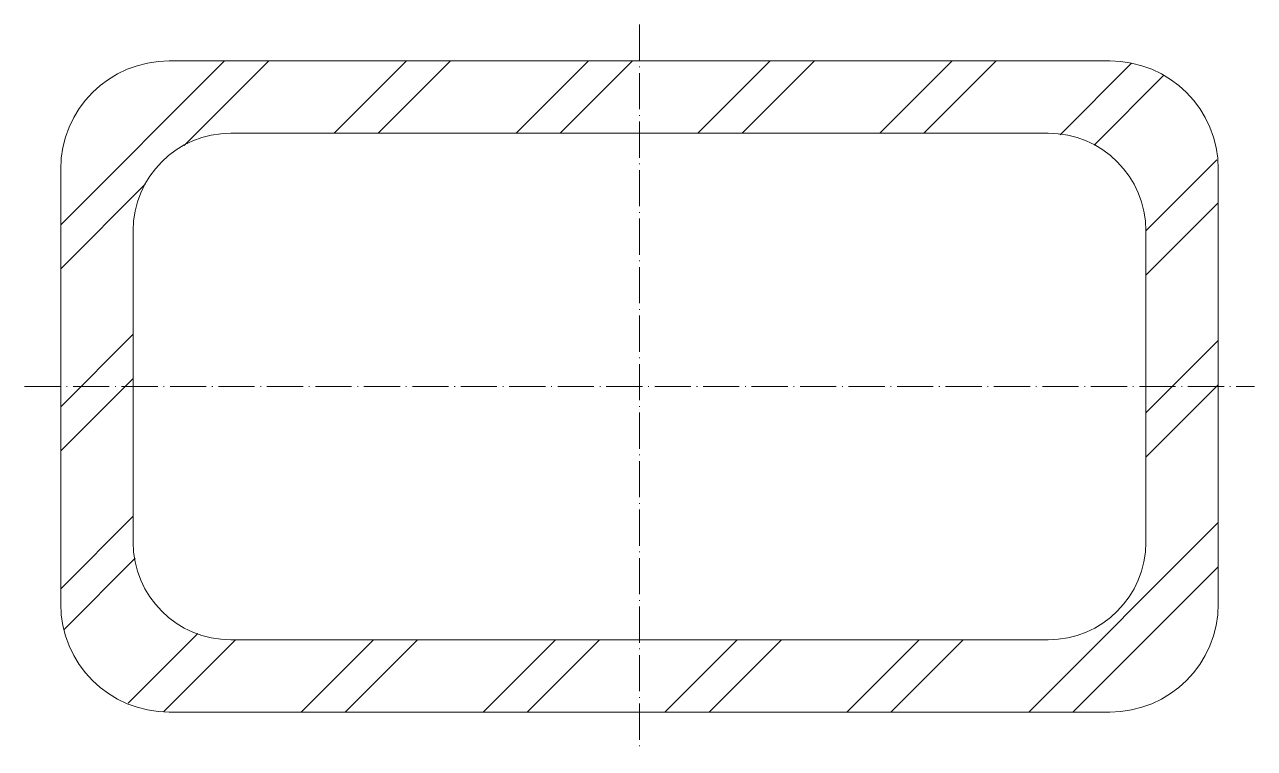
# Model space of a CAD drawing. Header units: metres. Extents: x -85 to 85, y -50 to 50.
import ezdxf

# ---------------------------------------------------------------- set-up
doc = ezdxf.new("R2010")
doc.units = ezdxf.units.M
doc.linetypes.add('MV_hartlijn_staal', pattern=[6.6, 5, -0.8, 0, -0.8])
doc.layers.add('A-DETL-GENF', color=92, linetype='Continuous', lineweight=18)

# ---------------------------------------------------------------- blocks, each defined once
blk = doc.blocks.new('28 Staalprofielen- koker RHS-2d - K160_90_10-5067784-00_0 Basismaterialen')
at = {"layer": 'A-DETL-GENF', "lineweight": 13}
h = blk.add_hatch(dxfattribs=at)
h.set_pattern_fill('FP_338', color=256, style=0, pattern_type=2)
h.set_pattern_definition([(225, (-3820.222, -4050.843), (12.57236, -12.57236), []), (225, (-3820.222, -4069.893), (12.57236, -12.57236), [])])
h.paths.add_polyline_path([(-65, 45), (-68.88, 44.49), (-72.5, 42.99), (-75.61, 40.61), (-77.99, 37.5), (-79.49, 33.88), (-80, 30), (-80, -30), (-79.49, -33.88), (-77.99, -37.5), (-75.61, -40.61), (-72.5, -42.99), (-68.88, -44.49), (-65, -45), (65, -45), (68.88, -44.49), (72.5, -42.99), (75.61, -40.61), (77.99, -37.5), (79.49, -33.88), (80, -30), (80, 30), (79.49, 33.88), (77.99, 37.5), (75.61, 40.61), (72.5, 42.99), (68.88, 44.49), (65, 45)])
h.paths.add_polyline_path([(56.5, 35), (59.99, 34.54), (63.25, 33.19), (66.05, 31.05), (68.19, 28.25), (69.54, 24.99), (70, 21.5), (70, -21.5), (69.54, -24.99), (68.19, -28.25), (66.05, -31.05), (63.25, -33.19), (59.99, -34.54), (56.5, -35), (-56.5, -35), (-59.99, -34.54), (-63.25, -33.19), (-66.05, -31.05), (-68.19, -28.25), (-69.54, -24.99), (-70, -21.5), (-70, 21.5), (-69.54, 24.99), (-68.19, 28.25), (-66.05, 31.05), (-63.25, 33.19), (-59.99, 34.54), (-56.5, 35)])
at = {"layer": 'A-DETL-GENF', "linetype": 'MV_hartlijn_staal', "lineweight": 13}
for p, q in [((0, 50), (0, -50)), ((-85, 0), (85, 0))]:
    blk.add_line(p, q, dxfattribs=at)
at = {"layer": 'A-DETL-GENF'}
for p, q in [((65, 45), (-65, 45)), ((65, 45), (-65, 45)), ((-56.5, 35), (56.5, 35)), ((56.5, 35), (-56.5, 35)), ((-80, 30), (-80, -30)), ((-80, 30), (-80, -30)), ((80, -30), (80, 30)), ((80, -30), (80, 30)), ((-70, -21.5), (-70, 21.5)), ((-70, 21.5), (-70, -21.5)), ((70, 21.5), (70, -21.5)), ((70, -21.5), (70, 21.5)), ((56.5, -35), (-56.5, -35)), ((-56.5, -35), (56.5, -35)), ((-65, -45), (65, -45)), ((-65, -45), (65, -45))]:
    blk.add_line(p, q, dxfattribs=at)
for centre, radius, start, end in [((-65, 30), 15, 90, 180), ((-65, 30), 15, 90, 180), ((65, 30), 15, 360, 90), ((65, 30), 15, 360, 90), ((-56.5, 21.5), 13.5, 90, 180), ((-56.5, 21.5), 13.5, 90, 180), ((56.5, 21.5), 13.5, 0, 90), ((56.5, 21.5), 13.5, 0, 90), ((-56.5, -21.5), 13.5, 180, 270), ((-56.5, -21.5), 13.5, 180, 270), ((56.5, -21.5), 13.5, 270, 360), ((56.5, -21.5), 13.5, 270, 0), ((-65, -30), 15, 180, 270), ((-65, -30), 15, 180, 270), ((65, -30), 15, 270, 0), ((65, -30), 15, 270, 0)]:
    blk.add_arc(centre, radius, start, end, dxfattribs=at)

msp = doc.modelspace()

# ---------------------------------------------------------------- block references
msp.add_blockref('28 Staalprofielen- koker RHS-2d - K160_90_10-5067784-00_0 Basismaterialen', (0, 0))

doc.saveas('drawing.dxf')
